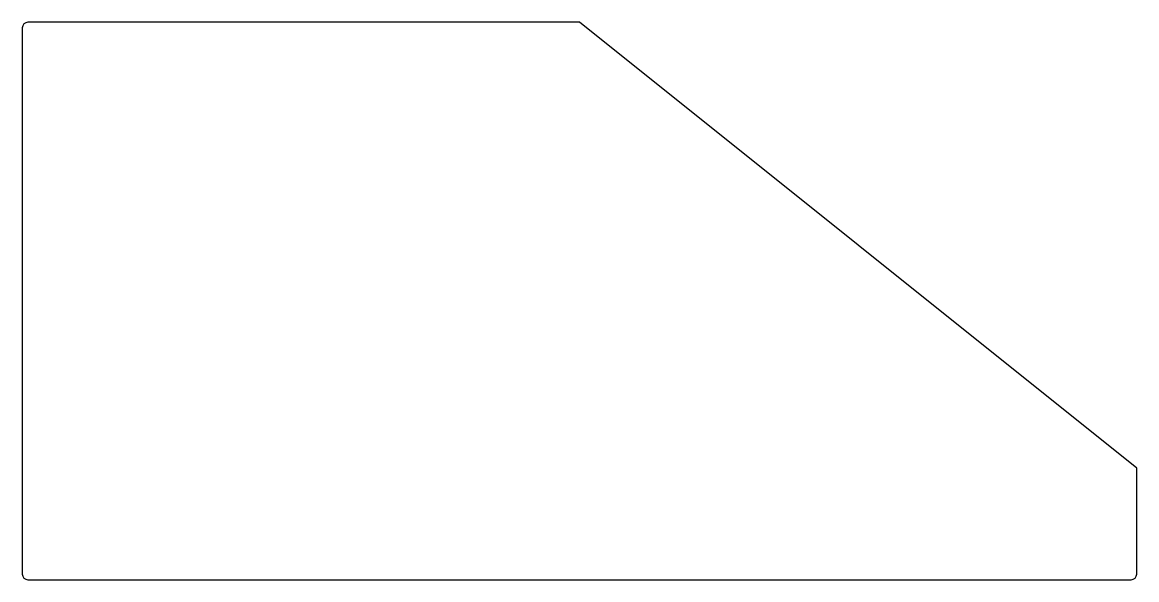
# Model space of a CAD drawing. Extents: x 0 to 100, y 0 to 50.
import ezdxf

# ---------------------------------------------------------------- set-up
doc = ezdxf.new("R2010")
doc.units = 0
doc.header["$MEASUREMENT"] = 0
doc.layers.get('0').update_dxf_attribs({"linetype": 'CONTINUOUS'})

msp = doc.modelspace()

# ---------------------------------------------------------------- linework, layer by layer
for p, q in [((50, 50), (0.5, 50)), ((100, 10), (50, 50)), ((0, 49.5), (0, 0.5)), ((100, 0.5), (100, 10)), ((0.5, 0), (99.5, 0))]:
    msp.add_line(p, q)
for centre, start, end in [((0.5, 49.5), 90, 180), ((0.5, 0.5), 180, 270), ((99.5, 0.5), 270, 0)]:
    msp.add_arc(centre, 0.5, start, end)

doc.saveas('drawing.dxf')
